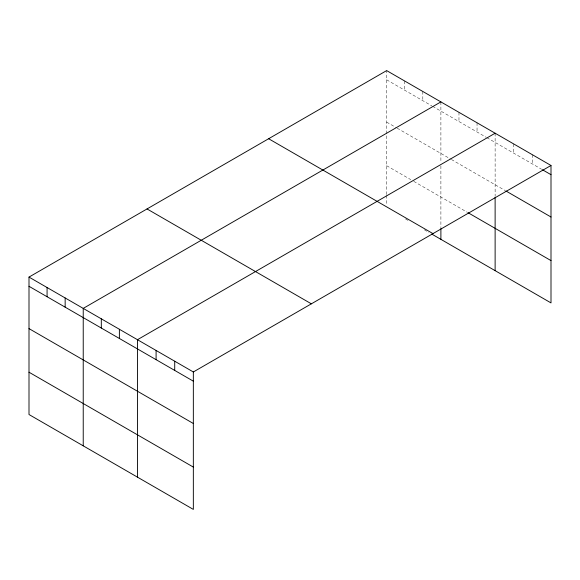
<?xml version="1.0" encoding="UTF-8"?>
<svg xmlns="http://www.w3.org/2000/svg" width="580" height="580" viewBox="0 0 580 580"><rect width="100%" height="100%" fill="white"/><g stroke="black" fill="none" stroke-linecap="round" stroke-linejoin="round"><path stroke-width="0.43" stroke-dasharray="2.9 2.17" d="M386.657 194.525L386.657 70.593M386.657 79.801L431.853 105.894M432.608 106.328L486.084 137.206M486.837 137.641L541.684 169.309M386.657 122.119L396.452 127.774M397.206 128.209L450.682 159.079M451.436 159.514L505.209 190.566M386.657 165.713L410.763 179.633M413.772 181.373L467.255 212.251M405.485 218.906L408.501 220.646M424.321 229.774L428.837 232.384M532.375 154.722L532.375 163.93M513.75 143.971L513.75 153.178M495.124 133.219L495.124 196.308M477.043 122.779L477.043 131.986M458.968 112.339L458.968 121.553M440.894 101.906L440.894 162.327M440.894 165.887L440.894 227.636M422.813 91.466L422.813 100.674M404.738 81.033L404.738 90.241M386.657 195.431L386.657 205.335"/><path stroke-width="0.87" d="M551 165.474L386.657 70.593L29 277.088L29 414.526L193.343 509.407L193.343 371.968L551 165.474L551 302.912L431.853 234.124M440.894 101.906L83.23 308.393L83.23 445.839M495.124 133.219L137.467 339.706L137.467 477.144M542.467 169.759L551 174.681M505.992 191.016L551 217M468.009 212.686L551 260.601M268.634 138.736L432.97 233.617M147.03 208.945L311.366 303.826M29 277.088L193.343 371.968M29 286.295L193.343 381.176M29 328.613L193.343 423.494M29 372.208L193.343 467.088M495.124 197.2L495.124 270.657M440.894 228.542L440.894 239.344M174.718 361.217L174.718 370.424M156.093 350.458L156.093 359.673M119.386 329.273L119.386 338.481M101.312 318.833L101.312 328.041M65.156 297.961L65.156 307.168M47.074 287.52L47.074 296.728"/></g></svg>
